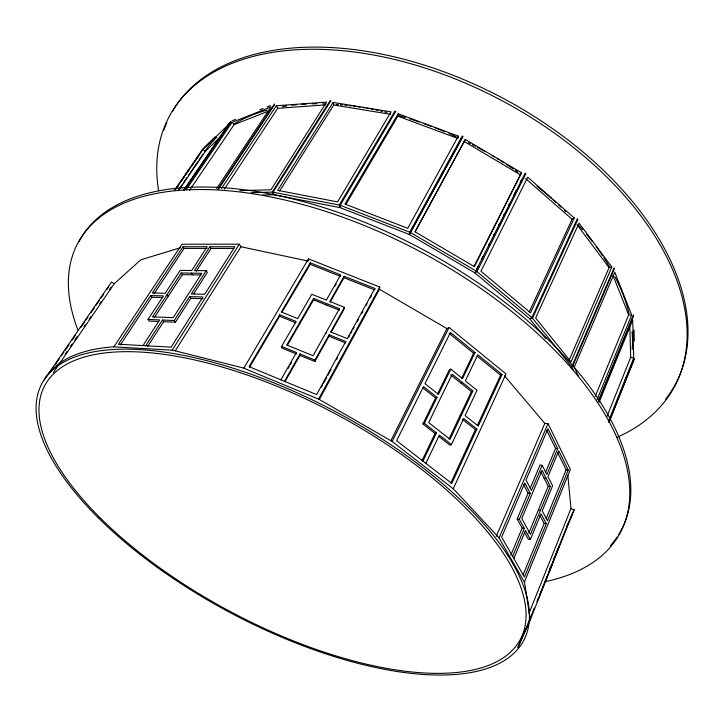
<?xml version="1.0" encoding="UTF-8"?>
<svg xmlns="http://www.w3.org/2000/svg" width="722" height="722" viewBox="0 0 722 722"><rect width="100%" height="100%" fill="white"/><g stroke="black" fill="none" stroke-linecap="round" stroke-linejoin="round"><path stroke-width="1.08" d="M249.641 367.146L279.622 316.254L279.676 314.792L296.083 321.434L281.589 346.461L281.526 347.887L296.39 353.97M300.298 322.878L300.379 321.425M299.928 355.404L300.009 353.988L314.972 360.097L314.864 361.514L299.928 355.404L284.982 381.739M308.384 260.371L308.484 258.864L379.772 287.058L379.465 289.269L319.476 399.239M281.842 312.491L310.198 264.351L310.298 262.853L340.721 274.901L326.362 300.099L311.805 294.278L297.717 318.61L281.327 311.994L310.298 262.853M313.556 299.874L313.664 298.412L339.412 308.718L339.268 310.18L313.556 299.874L287.257 345.495M326.389 305.018L326.515 303.556M326.263 333.383L326.389 331.94M395.791 111.296L340.179 205.274L339.972 207.602L409.365 234.46L474.841 272.862L529.695 318.745L545.805 338.663M328.979 336.226L329.106 334.791L345.73 341.515L345.567 342.941L328.979 336.226L314.864 361.514M343.988 277.735L344.132 276.255L374.835 288.412L374.637 289.883L343.988 277.735L330.234 301.976M344.132 276.255L329.819 301.48L344.439 307.328L344.286 308.79L331.118 332.391M397.867 116.161L398.183 113.76L458.317 136.106L457.874 138.48L397.867 116.161L345.874 204.443M463.073 136.359L409.365 234.46L409.726 232.168L462.251 135.971M524.849 631.624L528.531 622.409M528.703 622.102L529.93 619.025M530.165 618.312L531.383 615.243M531.572 614.927L532.8 611.85M533.016 611.146L534.244 608.077M557.023 551.157L566.111 528.369M539.56 595.379L548.043 574.116M557.555 550.29L548.449 573.097L551.491 566.328M539.036 596.841L548.106 574.116M530.192 619.882L574.089 509.795L570.985 508.505L567.88 475.681M608.836 422.487L634.286 358.663M609.169 421.901L634.196 359.141M606.967 416.495L630.694 357.318L629.819 327.057M529.018 613.294L570.985 508.505M518.035 647.282L523.423 633.79M608.827 420.357L633.726 357.986L632.725 319.873L599.116 402.353M549.622 569.098L550.85 566.012M524.38 582.158L570.398 469.435L548.025 423.624L544.803 423.372L504.525 375.819M598.204 401.369L633.519 314.864M598.773 400.872L633.636 315.424M595.163 396.504L628.663 314.927L612.951 275.317M523.143 574.694L544.171 523.423L539.957 515.472M546.202 518.468L566.147 469.851L557.619 452.513M524.325 532.024L528.26 539.172L530.408 539.46L541.04 513.748L546.301 523.685L524.461 577.077L501.637 537.087L524.759 482.964L530.273 493.388L519.335 519.28L524.334 528.378L512.629 556.355M568.241 470.058L547.484 520.797L542.24 510.851L552.592 485.807L547.971 476.701L558.792 450.781L568.241 470.058L566.147 469.851M596.995 399.817L631.687 315.018L614.792 272.221L574.27 367.092L578.421 376.315M550.326 486.493L530.489 534.388L521.789 518.459L542.078 470.32L550.326 486.493L548.206 486.258L540.859 471.908M528.748 533.089L548.206 486.258M542.159 465.266L531.509 490.473L526.013 480.031L547.944 428.678L557.718 448.597L546.861 474.525L542.159 465.266L540.011 465.049L530.201 488.216M513.838 558.467L525.508 530.517L530.408 539.46M510.878 555.001L522.168 528.098L517.16 519.001L528.116 493.144L523.594 484.624M545.597 472.233L555.597 448.398L546.789 430.483M499.064 537.989L548.025 423.624M614.449 268.539L572.113 367.417L573.485 370.449M611.832 267.005L571.03 361.921L535.634 317.978L579.053 223.089L611.832 267.005L609.079 267.591L569.107 360.296M496.185 536.509L544.803 423.372M614.097 267.934L571.734 366.821L532.502 318.221L529.695 318.745L531.906 317.617L577.347 218.757M624.954 380.684L626.732 376.559M627.626 374.501L632.959 362.119M566.96 526.121L568.295 523.062M569.189 521.022L574.089 509.795M566.526 527.34L572.356 514.01M553.287 560.01L555.209 555.624M555.597 554.74L558.837 547.114L549.632 570.281L552.61 563.503M537.358 600.469L538.702 597.41M536.924 601.724L538.621 597.87M519.741 643.149L530.76 618.294M517.963 647.444L530.273 619.702L524.533 582.428L498.902 537.7L453.615 489.047L391.721 441.196L319.052 399.32L243.323 367.994L172.576 350.197L113.507 346.84A272.663 113.823 28.1 0 0 44.213 380.016M453.245 488.758L506.014 373.933L449.066 327.463L446.954 328.618L391.017 440.438M532.502 318.221L577.898 219.353M529.262 311.922L572.104 219.253L574.288 217.981L527.719 177.215L480.942 271.246L530.526 312.816L574.288 217.981M450.79 482.982L475.428 429.635L476.899 429.012L463.704 418.525L451.449 444.59L449.996 445.203L438.795 436.422M477.26 425.691L500.581 375.214L502.043 374.528L477.802 354.773L465.329 380.855L476.998 390.25L465.085 415.592L478.262 426.07L502.043 374.528M476.899 429.012L451.791 483.424L396.622 440.709L423.534 386.613L437.018 397.326L424.337 423.309L422.911 423.958L435.068 433.489L436.503 432.857L424.337 423.309M472.892 390.891L450.023 439.337L428.688 422.578L452.189 374.249L472.892 390.891L471.439 391.568L449.03 438.976M425.872 463.353L439.382 435.113L451.449 444.59M422 460.681L435.068 433.489M461.593 378.31L473.632 353.275L475.067 352.544L450.456 332.49L424.987 383.689L438.453 394.402L450.781 369.141L462.549 378.617L475.067 352.544M422.948 461.087L436.503 432.857M422.911 423.958L435.592 398.012L437.018 397.326M437.514 394.077L449.355 369.854L450.781 369.141M476.863 268.828L477.874 266.815M481.908 258.747L482.91 256.725M488.46 245.642L489.471 243.621M493.505 235.562L494.516 233.54M498.55 225.481L499.561 223.459M503.595 215.4L504.597 213.378M508.631 205.319L509.642 203.297M513.676 195.238L516.203 190.193M520.237 182.125L521.239 180.112M525.887 173.677L476.971 271.616L474.841 272.862L525.174 173.163M392.118 441.494L449.066 327.463M474.029 266.436L521.528 172.748L465.329 139.454L414.969 231.78M521.528 172.748L474.381 266.635L415.132 231.87L465.329 139.454M409.365 234.46L462.333 137.36M321.353 387.136L322.436 385.178M323.51 383.211L326.741 377.317M327.815 375.359L331.046 369.465M336.425 359.637L337.499 357.679M348.762 337.129L349.836 335.152M350.919 333.185L351.993 331.217M353.076 329.25L354.15 327.283M357.39 321.38L358.464 319.413M361.695 313.501L362.778 311.534M366.009 305.632L367.092 303.664M370.323 297.753L371.406 295.785M318.582 399.122L379.772 287.058M345.73 341.515L316.624 394.6L249.081 366.686L279.676 314.792M374.835 288.412L347.3 338.645L330.694 331.94L344.439 307.328M458.317 136.106L407.768 228.314L344.954 204.055L398.183 113.76M314.972 360.097L329.106 334.791M339.412 308.718L313.059 355.729L286.778 344.999L313.664 298.412M284.495 381.315L300.009 353.988M280.912 379.844L296.471 352.544L281.589 346.461M288.069 368.581L289.179 366.632M290.289 364.682L291.399 362.733M335.062 286.074L336.163 284.134M262.682 195.012L273.8 194.714L339.972 207.602L339.313 205.03L394.961 111.08M243.792 368.184L308.484 258.864M333.131 102.425L277.681 190.337L337.562 201.907L391.071 111.856L333.131 102.425L333.754 105.015L279.631 191.005M172.197 350.179L239.316 244.162L240.949 246.753L308.339 261.12M251.103 192.693L272.257 192.097L330.153 100.647M272.257 192.097L273.8 194.714L273.033 192.169L330.911 100.692M175.238 350.829L240.949 246.753M145.781 345.748L162.441 320.036L163.641 321.705L175.473 322.202L190.761 298.33L203.008 298.673M193.676 293.773L207.367 272.402L206.23 270.696L194.498 270.542L209.931 246.734L234.858 246.734L204.678 294.287L191.321 293.944L206.23 270.696M162.441 320.036L174.273 320.514L189.597 296.634L202.954 296.995L171.132 347.147L118.408 344.241L150.627 295.569L163.434 295.921L148.01 319.449L149.228 321.11L158.75 321.507M147.613 346.497L163.641 321.705M196.231 271.319L211.032 248.422L233.784 248.449M142.983 345.594L159.661 319.918L148.01 319.449M181.213 272.988L152.541 316.832L173.226 317.644L201.754 273.286L181.213 272.988L182.359 274.667L200.824 274.956M154.346 317.581L182.359 274.667M120.276 344.945L151.819 297.229L162.486 297.527M154.165 293.673L184.092 248.395L207.187 248.422M224.371 189.101L277.726 108.309L325.775 104.88M217.954 189.119L274.504 103.941M113.859 346.858L181.962 244.226L239.316 244.162M218.576 189.011L274.504 104.744M182.973 246.725L152.378 292.933L165.176 293.267L180.184 270.362L191.736 270.506L207.178 246.725L182.973 246.725L184.092 248.395M221.546 188.442L276.3 105.755L326.624 102.091L270.994 189.751L239.758 190.671M216.771 188.424L270.958 106.919L232.105 122.298L186.141 189.796M189.552 190.283L234.136 124.617L268.909 110.944M183.614 190.193L228.287 124.725L202.972 149.418L175.094 190.003M184.137 190.139L231.094 121.287M184.579 189.877L230.905 121.937M65.215 354.168L67.119 351.388M70.296 346.75L72.209 343.97M74.754 340.261L77.29 336.551M84.059 326.687L85.322 324.846M89.113 319.314L91.008 316.543M99.853 303.637L101.116 301.796M109.338 289.811L111.233 287.04M53.365 372.579L114.284 283.665L140.745 259.857L180.428 247.718M178.767 189.561L181.944 184.922M183.217 183.063L187.034 177.495M188.307 175.636L197.846 161.719M199.119 159.86L202.927 154.291M178.83 190.121L205.373 151.367L220.445 136.756M45.296 378.292L111.45 282.031L114.284 283.665M174.39 190.382L203.081 148.642L215.084 136.918M50.522 371.586L53.067 367.886M55.621 364.177L59.439 358.608M61.352 355.829L63.897 352.119M65.17 350.269L68.987 344.71M72.173 340.071L75.359 335.441M80.864 327.427L84.664 321.895M85.927 320.054L87.822 317.292M90.99 312.68L94.158 308.077M96.053 305.307L99.221 300.704M101.116 297.933L103.652 294.251M106.82 289.639L108.715 286.878M176.159 188.668L178.054 185.906M181.213 181.312L184.372 176.709M186.267 173.948L189.426 169.345M191.321 166.583L193.848 162.91M195.12 161.069L198.911 155.546M227.89 124.41L229.497 122.848M461.132 383.283L462.567 382.597M460.14 415.475L461.593 414.825M232.592 120.583L235.733 119.338M259.83 109.771L262.979 108.517M267.167 106.856L270.308 105.611M628.663 314.927L631.687 315.018M555.597 448.398L557.718 448.597M544.09 478.235L546.229 478.46M528.116 493.144L530.273 493.388M538.377 509.912L540.516 510.174M517.16 519.001L519.335 519.28M544.171 523.423L546.301 523.685M522.168 528.098L524.334 528.378M333.754 105.015L390.485 114.293M273.033 192.169L339.313 205.03M630.694 357.318L633.726 357.986M340.179 205.274L409.726 232.168M310.198 264.351L340.576 276.391M279.622 316.254L296.002 322.887M379.465 289.269L446.954 328.618M410.583 232.583L476.213 271.075M464.056 141.431L520.138 174.652M422.966 387.985L435.592 398.012M462.251 419.175L475.428 429.635M450.763 374.953L471.439 391.568M202.972 149.418L205.373 151.367M449.048 333.248L473.632 353.275M477.224 356.199L500.581 375.214M476.971 271.616L531.906 317.617M525.589 178.596L572.104 219.253M232.105 122.298L234.136 124.617M576.977 224.65L609.079 267.591M150.627 295.569L151.819 297.229M174.273 320.514L175.473 322.202M167.044 294.666L168.217 296.336M189.597 296.634L190.761 298.33M191.429 273.133L192.566 274.829M209.931 246.734L211.032 248.422M276.3 105.755L277.726 108.309M634.006 329.855L634.286 340.964M158.596 190.716A286.463 170.681 28.1 0 1 504.055 101.793A286.463 170.681 28.1 0 1 616.471 437.586M204.94 151.331A238.973 139.842 28.1 0 1 216.862 137.108M234.172 123.904A238.973 139.842 28.1 0 1 267.149 110.087M282.464 106.694A238.973 139.842 28.1 0 1 286.625 106.017M291.95 105.295A238.973 139.842 28.1 0 1 296.309 104.807M301.859 104.329A238.973 139.842 28.1 0 1 306.39 104.049M312.13 103.833A238.973 139.842 28.1 0 1 316.787 103.76M322.68 103.797A238.973 139.842 28.1 0 1 325.053 103.851M336.235 104.41A238.973 139.842 28.1 0 1 338.347 104.564M340.468 104.735A238.973 139.842 28.1 0 1 342.607 104.934M344.755 105.141A238.973 139.842 28.1 0 1 346.912 105.376M349.087 105.62A238.973 139.842 28.1 0 1 351.262 105.881M353.455 106.17A238.973 139.842 28.1 0 1 355.657 106.468M357.859 106.784A238.973 139.842 28.1 0 1 360.079 107.118M362.3 107.479A238.973 139.842 28.1 0 1 364.529 107.849M366.767 108.237A238.973 139.842 28.1 0 1 369.005 108.643M371.252 109.067A238.973 139.842 28.1 0 1 373.509 109.509M375.765 109.97A238.973 139.842 28.1 0 1 378.021 110.439M380.277 110.935A238.973 139.842 28.1 0 1 382.543 111.441M384.799 111.973A238.973 139.842 28.1 0 1 387.064 112.515M398.111 115.394A238.973 139.842 28.1 0 1 405.457 117.515M409.681 118.814A238.973 139.842 28.1 0 1 419.229 121.955M423.48 123.444A238.973 139.842 28.1 0 1 430.926 126.188M435.176 127.821A238.973 139.842 28.1 0 1 444.689 131.711M448.885 133.516A238.973 139.842 28.1 0 1 456.178 136.792M468.388 142.667A238.973 139.842 28.1 0 1 470.401 143.687M472.414 144.716A238.973 139.842 28.1 0 1 475.419 146.286M477.432 147.351A238.973 139.842 28.1 0 1 484.408 151.16M492.305 155.69A238.973 139.842 28.1 0 1 494.263 156.855M497.187 158.614A238.973 139.842 28.1 0 1 499.128 159.797M501.05 160.988A238.973 139.842 28.1 0 1 503.929 162.802M506.772 164.625A238.973 139.842 28.1 0 1 513.333 168.957M515.183 170.212A238.973 139.842 28.1 0 1 517.927 172.107M537.105 186.357A238.973 139.842 28.1 0 1 551.121 198.054M552.817 199.543A238.973 139.842 28.1 0 1 556.148 202.548M558.611 204.822A238.973 139.842 28.1 0 1 561.039 207.097M564.207 210.147A238.973 139.842 28.1 0 1 565.768 211.681M578.764 225.282A238.973 139.842 28.1 0 1 582.663 229.713M586.435 234.181A238.973 139.842 28.1 0 1 592.211 241.392M596.309 246.825A238.973 139.842 28.1 0 1 602.653 255.895M603.845 257.709A238.973 139.842 28.1 0 1 609.955 267.6M614.963 276.716A238.973 139.842 28.1 0 1 629.061 313.718M632.057 331.777A238.973 139.842 28.1 0 1 632.165 349.493M163.993 129.969A286.138 170.915 28.1 0 1 166.818 122.569M172.377 111.468A286.138 170.915 28.1 0 1 519.253 107.307A286.138 170.915 28.1 0 1 665.666 399.149M77.868 329.945A307.455 153.723 28.1 0 1 231.23 191.041A307.455 153.723 28.1 0 1 579.865 378.346A307.455 153.723 28.1 0 1 546.094 581.49M617.012 537.15A307.085 154.057 28.1 0 1 610.216 545.796M79.032 241.708A307.085 154.057 28.1 0 1 427.352 251.942A307.085 154.057 28.1 0 1 618.231 535.3M100.701 518.396A269.541 111.964 28.1 0 0 513.766 648.798A269.541 111.964 28.1 0 0 233.143 370.386A269.541 111.964 28.1 0 0 100.701 518.396M98.219 517.728A273.015 113.453 28.1 0 0 516.808 650.323A273.015 113.453 28.1 0 0 233.26 368.256A273.015 113.453 28.1 0 0 98.219 517.728"/></g></svg>
